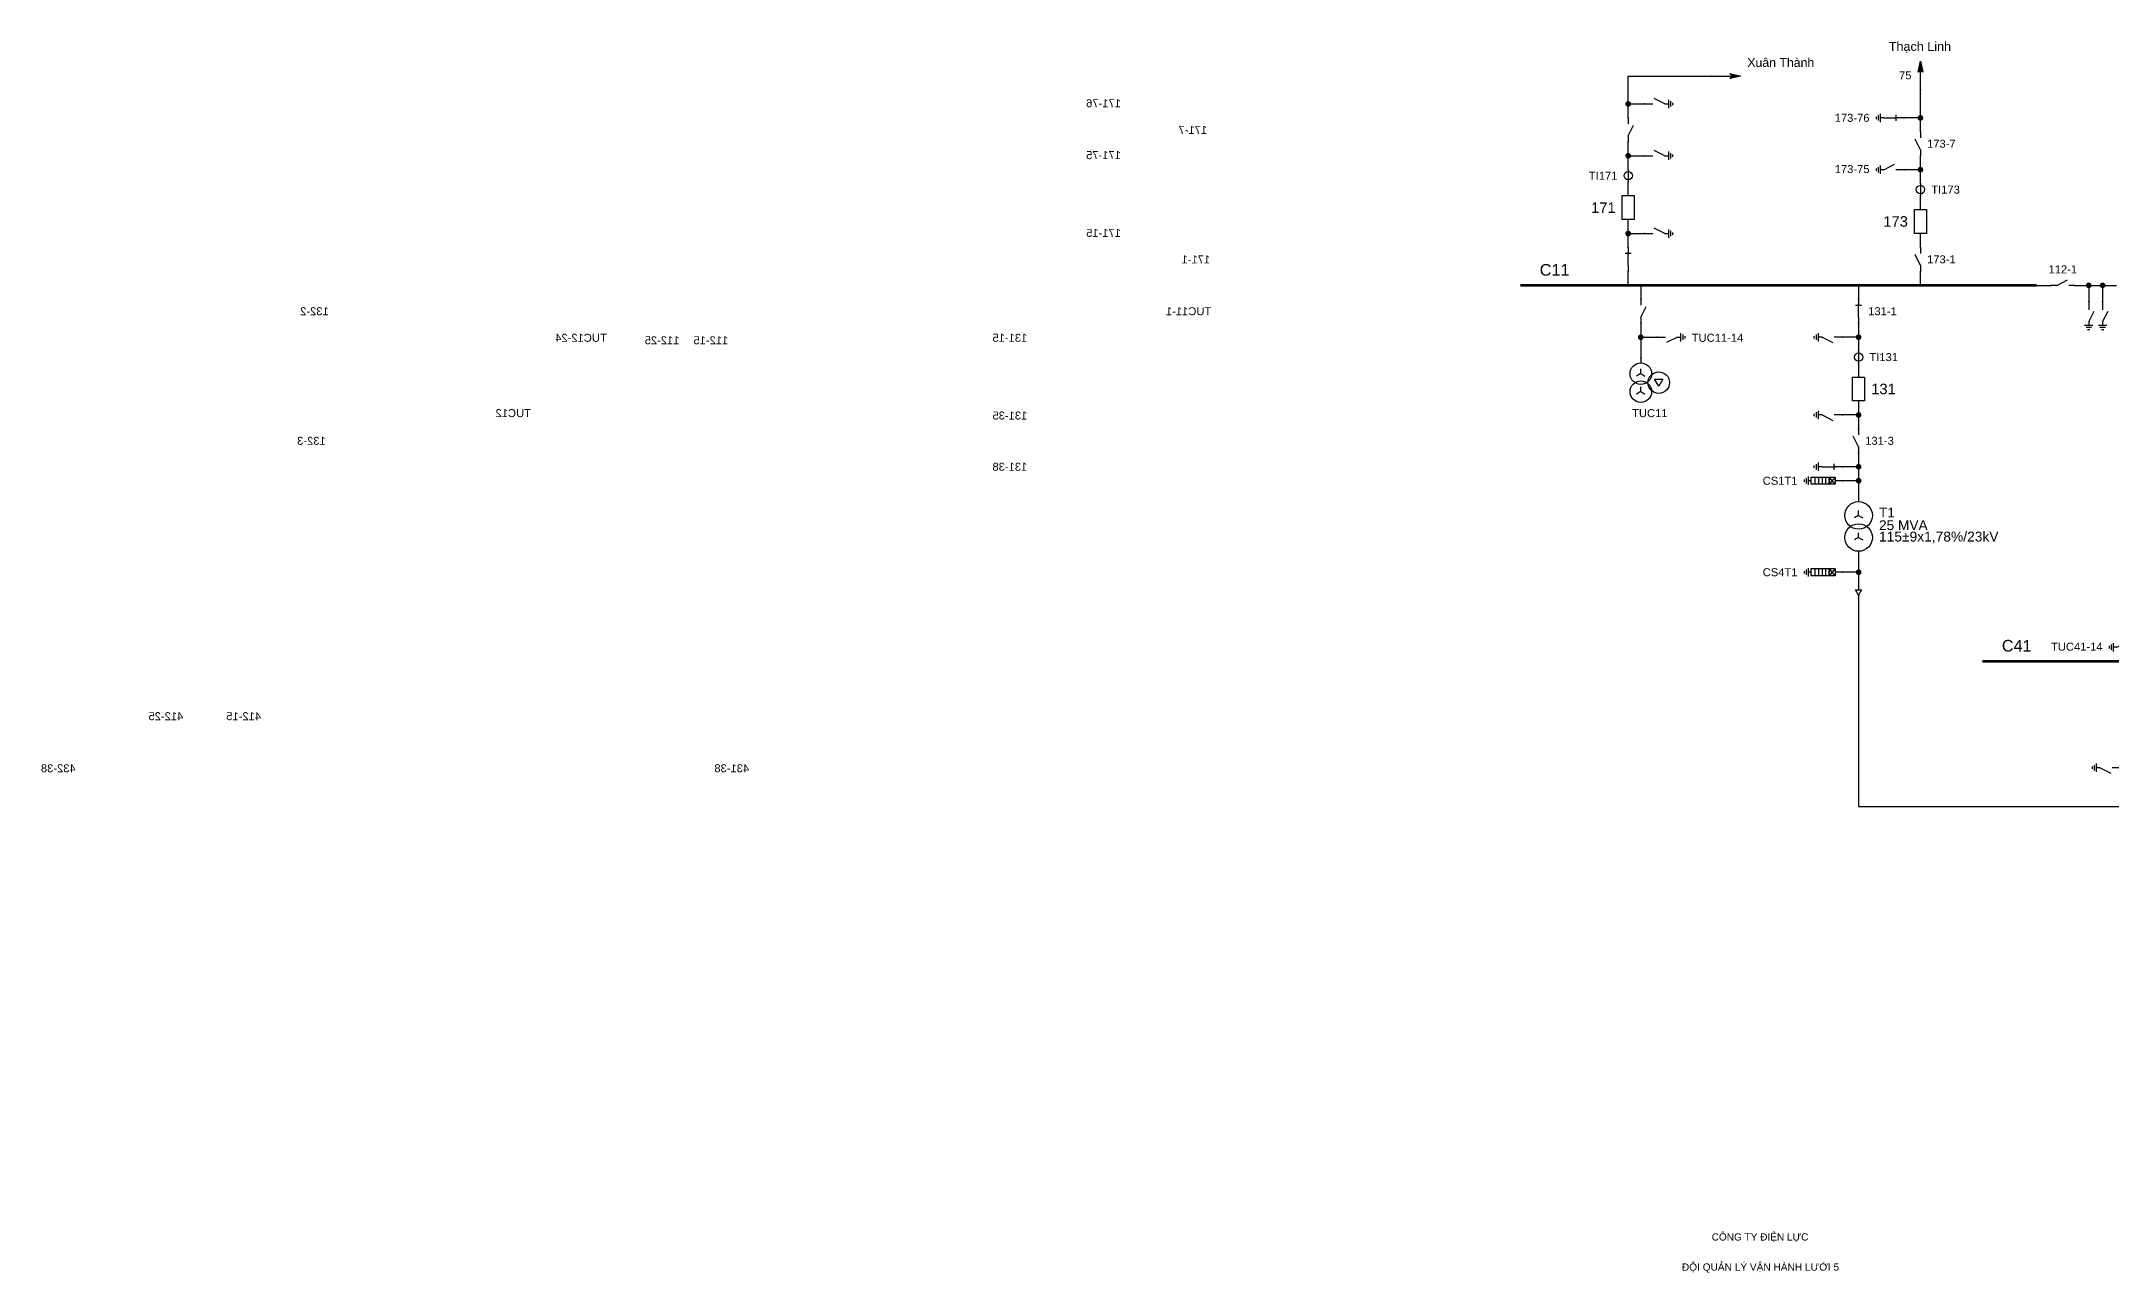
# Model space of a CAD drawing. Header units: millimetres. Extents: x -284 to 397, y 8 to 290.
# Drawn here: x -283.6 to 148.5, y 12.7 to 269.8 of the extents above; entities that cross this region are included whole.
import ezdxf

# ---------------------------------------------------------------- set-up
doc = ezdxf.new("R2010")
doc.units = ezdxf.units.MM
for name, color, linetype, lineweight in [('BUSBAR_110KV', 1, 'Continuous', 50), ('BUSBAR_22KV', 5, 'Continuous', 50), ('HV_110KV', 1, 'Continuous', 25), ('MV_22KV', 5, 'Continuous', 25)]:
    doc.layers.add(name, color=color, linetype=linetype, lineweight=lineweight)
doc.layers.add('SYM_PORTS', color=8, linetype='Continuous', plot=False)
doc.layers.add('TEXT', color=7, linetype='Continuous')
doc.styles.add('SLD_TEXT', font='arial.ttf')

# ---------------------------------------------------------------- blocks, each defined once
blk = doc.blocks.new('SYM_DISCONNECTOR_CLOSED')
at = {"lineweight": 25}
for points in [[(-0.625, 1.25), (0.625, 1.25)], [(0, 2.5), (0, 1.25)], [(0, -1.25), (0, 1.5)], [(0, -1.25), (0, -2.5)]]:
    blk.add_lwpolyline(points, dxfattribs=at)
at = {"layer": 'SYM_PORTS'}
for p in [(0, 2.5), (0, -2.5)]:
    blk.add_point(p, dxfattribs=at)
blk.add_attdef('DEVICE_CODE', (1.625, -0.5), '', height=2)
blk = doc.blocks.new('SYM_EARTHING_SWITCH_OPEN')
at = {"lineweight": 25}
for points in [[(0, -1.25), (-1.125, 1)], [(0, 3), (0, 1.25)], [(-0.875, -2), (0.875, -2)], [(-0.5625, -2.4375), (0.5625, -2.4375)], [(-0.25, -2.875), (0.25, -2.875)], [(0, -1.25), (0, -2)]]:
    blk.add_lwpolyline(points, dxfattribs=at)
at = {"layer": 'SYM_PORTS'}
blk.add_point((0, 3), dxfattribs=at)
blk.add_attdef('DEVICE_CODE', (1.875, 0), '', height=2)
blk = doc.blocks.new('SYM_CIRCUIT_BREAKER')
at = {"lineweight": 25}
blk.add_lwpolyline([(-1.25, 2.5), (1.25, 2.5), (1.25, -2.5), (-1.25, -2.5)], close=True, dxfattribs=at)
at = {"layer": 'SYM_PORTS'}
for p in [(0, 2.5), (0, -2.5)]:
    blk.add_point(p, dxfattribs=at)
blk.add_attdef('DEVICE_CODE', (2.25, -0.5), '', height=2)
at = {"flags": 1}
blk.add_attdef('RATING', (2.25, -3.5), '', height=2, dxfattribs=at)
blk = doc.blocks.new('SYM_CURRENT_TRANSFORMER')
at = {"lineweight": 25}
blk.add_lwpolyline([(0, 1.25), (0, -1.25)], dxfattribs=at)
blk.add_circle((0, 0), 0.875, dxfattribs=at)
at = {"layer": 'SYM_PORTS'}
for p in [(0, 1.25), (0, -1.25)]:
    blk.add_point(p, dxfattribs=at)
blk.add_attdef('DEVICE_CODE', (1.875, -1.75), '', height=2)
at = {"flags": 1}
blk.add_attdef('RATIO', (1.875, -4.75), '', height=2, dxfattribs=at)
blk = doc.blocks.new('SYM_DISCONNECTOR_OPEN')
at = {"lineweight": 25}
for points in [[(0, -1.25), (-1.125, 1)], [(0, 2.5), (0, 1.25)], [(0, -1.25), (0, -2.5)]]:
    blk.add_lwpolyline(points, dxfattribs=at)
at = {"layer": 'SYM_PORTS'}
for p in [(0, 2.5), (0, -2.5)]:
    blk.add_point(p, dxfattribs=at)
blk.add_attdef('DEVICE_CODE', (1, -0.5), '', height=2)
blk = doc.blocks.new('SYM_LINE_FEEDER_ARROW')
blk.add_hatch(color=7).paths.add_polyline_path([(0, -3), (-0.5, -0.75), (0, -1.25), (0.5, -0.75)])
at = {"lineweight": 25}
blk.add_lwpolyline([(0, 3), (0, -1.25)], dxfattribs=at)
blk.add_lwpolyline([(0, -3), (-0.5, -0.75), (0, -1.25), (0.5, -0.75)], close=True, dxfattribs=at)
at = {"layer": 'SYM_PORTS'}
blk.add_point((0, 3), dxfattribs=at)
blk.add_attdef('LINE_NAME', (1.5, 0), '', height=2)
blk = doc.blocks.new('SYM_EARTHING_SWITCH_CLOSED')
at = {"lineweight": 25}
for points in [[(-0.625, 1.25), (0.625, 1.25)], [(0, 3), (0, 1.25)], [(0, -1.25), (0, 1.5)], [(-0.875, -2), (0.875, -2)], [(-0.5625, -2.4375), (0.5625, -2.4375)], [(-0.25, -2.875), (0.25, -2.875)], [(0, -1.25), (0, -2)]]:
    blk.add_lwpolyline(points, dxfattribs=at)
at = {"layer": 'SYM_PORTS'}
blk.add_point((0, 3), dxfattribs=at)
blk.add_attdef('DEVICE_CODE', (1.875, 0), '', height=2)
blk = doc.blocks.new('SYM_VOLTAGE_TRANSFORMER')
at = {"lineweight": 25}
for points in [[(0, 4.625), (0, 3.625)], [(0, 1.375), (-0.8625, 0.875)], [(0, 1.375), (0, 2.375)], [(0, 1.375), (0.8625, 0.875)], [(0, -2.375), (-0.8625, -2.875)], [(0, -2.375), (0, -1.375)], [(0, -2.375), (0.8625, -2.875)]]:
    blk.add_lwpolyline(points, dxfattribs=at)
blk.add_lwpolyline([(2.875, 0.25), (4.625, 0.25), (3.75, -1.25)], close=True, dxfattribs=at)
for centre in [(0, 1.375), (3.75, -0.5), (0, -2.375)]:
    blk.add_circle(centre, 2.25, dxfattribs=at)
at = {"layer": 'SYM_PORTS'}
blk.add_point((0, 4.625), dxfattribs=at)
blk.add_attdef('DEVICE_CODE', (7, 1.625), '', height=2)
at = {"flags": 1}
blk.add_attdef('RATIO', (7, -1.375), '', height=2, dxfattribs=at)
blk = doc.blocks.new('SYM_SURGE_ARRESTER')
at = {"lineweight": 25}
for points in [[(-0.75, 2.5), (0.75, 2.5), (0.75, 1.25), (-0.75, 1.25)], [(-0.75, 1.25), (0.75, 1.25), (0.75, -2.5), (-0.75, -2.5)]]:
    blk.add_lwpolyline(points, close=True, dxfattribs=at)
for points in [[(-0.75, 2.5), (0.75, 1.25)], [(0.75, 2.5), (-0.75, 1.25)], [(-0.75, 0.5), (0.75, 0.5)], [(0, 4), (0, 2.5)], [(-0.875, -3.125), (0.875, -3.125)], [(-0.75, -0.25), (0.75, -0.25)], [(-0.75, -1), (0.75, -1)], [(-0.75, -1.75), (0.75, -1.75)], [(-0.5625, -3.5625), (0.5625, -3.5625)], [(-0.25, -4), (0.25, -4)], [(0, -2.5), (0, -3.125)]]:
    blk.add_lwpolyline(points, dxfattribs=at)
at = {"layer": 'SYM_PORTS'}
blk.add_point((0, 4), dxfattribs=at)
blk.add_attdef('DEVICE_CODE', (1.875, 1), '', height=2)
blk = doc.blocks.new('SYM_TRANSFORMER_2W')
at = {"lineweight": 25}
for points in [[(0, 2.3125), (-0.8625, 1.8125)], [(0, 2.3125), (0, 3.3125)], [(0, 2.3125), (0.8625, 1.8125)], [(0, -2.3125), (-0.8625, -2.8125)], [(0, -2.3125), (0, -1.3125)], [(0, -2.3125), (0.8625, -2.8125)]]:
    blk.add_lwpolyline(points, dxfattribs=at)
for centre in [(0, 2.3125), (0, -2.3125)]:
    blk.add_circle(centre, 2.875, dxfattribs=at)
at = {"layer": 'SYM_PORTS'}
for p in [(0, 5.1875), (0, -5.1875)]:
    blk.add_point(p, dxfattribs=at)
blk.add_attdef('DEVICE_CODE', (3.875, 2.1875), '', height=2)
at = {"flags": 1}
for tag, p in [('POWER', (3.875, -0.8125)), ('VOLTAGE_RATIO', (3.875, -3.8125))]:
    blk.add_attdef(tag, p, '', height=2, dxfattribs=at)
blk = doc.blocks.new('SYM_CABLE_TERMINATION')
at = {"lineweight": 25}
blk.add_lwpolyline([(-0.625, 0.5), (0.625, 0.5), (0, -0.625)], close=True, dxfattribs=at)
for points in [[(0, 1.25), (0, 0.5)], [(0, -0.625), (0, -1.25)]]:
    blk.add_lwpolyline(points, dxfattribs=at)
at = {"layer": 'SYM_PORTS'}
for p in [(0, 1.25), (0, -1.25)]:
    blk.add_point(p, dxfattribs=at)

msp = doc.modelspace()

# ---------------------------------------------------------------- hatches: boundary and pattern name
at = {"layer": 'HV_110KV'}
h = msp.add_hatch(color=7, dxfattribs=at)
edge = h.paths.add_edge_path()
edge.add_arc((47.62, 256.78), 0.6, 0, 360)
h = msp.add_hatch(color=7, dxfattribs=at)
edge = h.paths.add_edge_path()
edge.add_arc((108.61, 253.86), 0.6, 0, 360)
h = msp.add_hatch(color=7, dxfattribs=at)
edge = h.paths.add_edge_path()
edge.add_arc((47.62, 245.95), 0.6, 0, 360)
h = msp.add_hatch(color=7, dxfattribs=at)
edge = h.paths.add_edge_path()
edge.add_arc((108.61, 243.04), 0.6, 0, 360)
h = msp.add_hatch(color=7, dxfattribs=at)
edge = h.paths.add_edge_path()
edge.add_arc((47.62, 229.71), 0.6, 0, 360)
h = msp.add_hatch(color=7, dxfattribs=at)
edge = h.paths.add_edge_path()
edge.add_arc((143.73, 218.89), 0.6, 0, 360)
h = msp.add_hatch(color=7, dxfattribs=at)
edge = h.paths.add_edge_path()
edge.add_arc((146.64, 218.89), 0.6, 0, 360)
h = msp.add_hatch(color=7, dxfattribs=at)
edge = h.paths.add_edge_path()
edge.add_arc((50.24, 208.06), 0.6, 0, 360)
h = msp.add_hatch(color=7, dxfattribs=at)
edge = h.paths.add_edge_path()
edge.add_arc((95.71, 208.06), 0.6, 0, 360)
h = msp.add_hatch(color=7, dxfattribs=at)
edge = h.paths.add_edge_path()
edge.add_arc((95.71, 191.82), 0.6, 0, 360)
h = msp.add_hatch(color=7, dxfattribs=at)
edge = h.paths.add_edge_path()
edge.add_arc((95.71, 181), 0.6, 0, 360)
h = msp.add_hatch(color=7, dxfattribs=at)
edge = h.paths.add_edge_path()
edge.add_arc((95.71, 178.09), 0.6, 0, 360)
at = {"layer": 'MV_22KV'}
h = msp.add_hatch(color=7, dxfattribs=at)
edge = h.paths.add_edge_path()
edge.add_arc((95.71, 158.97), 0.6, 0, 360)

# ---------------------------------------------------------------- linework, layer by layer
at = {"layer": 'BUSBAR_110KV', "const_width": 0.577}
msp.add_lwpolyline([(25.09, 218.89), (132.9, 218.89)], dxfattribs=at)
at = {"layer": 'BUSBAR_22KV', "const_width": 0.577}
msp.add_lwpolyline([(121.54, 140.39), (230.42, 140.39)], dxfattribs=at)
at = {"layer": 'HV_110KV'}
for points in [[(47.62, 256.78), (47.62, 262.6), (65.1, 262.6)], [(108.61, 253.86), (108.61, 259.69)], [(47.62, 253.86), (47.62, 256.78)], [(47.62, 256.78), (51.01, 256.78)], [(108.61, 253.86), (105.23, 253.86)], [(108.61, 250.95), (108.61, 253.86)], [(47.62, 245.95), (47.62, 248.86)], [(47.62, 243.04), (47.62, 245.95)], [(47.62, 245.95), (51.01, 245.95)], [(108.61, 243.04), (105.23, 243.04)], [(108.61, 243.04), (108.61, 245.95)], [(108.61, 240.13), (108.61, 243.04)], [(47.62, 237.63), (47.62, 240.54)], [(108.61, 234.71), (108.61, 237.63)], [(47.62, 229.71), (47.62, 232.63)], [(47.62, 226.8), (47.62, 229.71)], [(47.62, 229.71), (51.01, 229.71)], [(108.61, 226.8), (108.61, 229.71)], [(47.62, 218.89), (47.62, 221.8)], [(108.61, 218.89), (108.61, 221.8)], [(50.24, 218.89), (50.24, 215.97)], [(95.71, 218.89), (95.71, 215.97)], [(132.9, 218.89), (135.82, 218.89)], [(140.82, 218.89), (143.73, 218.89)], [(143.73, 218.89), (143.73, 215.5)], [(143.73, 218.89), (146.64, 218.89)], [(146.64, 218.89), (146.64, 215.5)], [(146.64, 218.89), (149.55, 218.89)], [(50.24, 210.97), (50.24, 208.06)], [(50.24, 208.06), (53.63, 208.06)], [(50.24, 208.06), (50.24, 203.69)], [(95.71, 208.06), (92.32, 208.06)], [(95.71, 210.97), (95.71, 208.06)], [(95.71, 208.06), (95.71, 205.15)], [(95.71, 202.65), (95.71, 199.74)], [(95.71, 194.74), (95.71, 191.82)], [(95.71, 191.82), (92.32, 191.82)], [(95.71, 191.82), (95.71, 188.91)], [(95.71, 183.91), (95.71, 181)], [(95.71, 181), (92.32, 181)], [(95.71, 178.09), (92.32, 178.09)], [(95.71, 181), (95.71, 178.09)], [(95.71, 178.09), (95.71, 173.72)]]:
    msp.add_lwpolyline(points, dxfattribs=at)
at = {"layer": 'MV_22KV'}
for points in [[(95.71, 163.34), (95.71, 158.97)], [(95.71, 158.97), (92.32, 158.97)], [(95.71, 158.97), (95.71, 156.06)], [(95.71, 153.56), (95.71, 150.86), (95.71, 110.04), (153.75, 110.04), (153.75, 112.74)]]:
    msp.add_lwpolyline(points, dxfattribs=at)

# ---------------------------------------------------------------- block references
at = {"layer": 'HV_110KV'}
for p, rotation in [((108.61, 262.69), 180), ((68.1, 262.6), 90)]:
    msp.add_blockref('SYM_LINE_FEEDER_ARROW', p, dxfattribs=dict(at, rotation=rotation))
ref = msp.add_blockref('SYM_EARTHING_SWITCH_OPEN', (54.01, 256.78), dxfattribs=dict(at, xscale=-1, rotation=90))
ref.add_attrib('DEVICE_CODE', '171-76', (58.26, 256.08), dxfattribs={"layer": 'TEXT', "extrusion": (0, 0, -1), "height": 1.67, "style": 'SLD_TEXT'})
ref = msp.add_blockref('SYM_DISCONNECTOR_OPEN', (47.62, 251.36), dxfattribs=dict(at, xscale=-1))
ref.add_attrib('DEVICE_CODE', '171-7', (40.28, 250.52), dxfattribs={"layer": 'TEXT', "extrusion": (0, 0, -1), "height": 1.67, "style": 'SLD_TEXT'})
ref = msp.add_blockref('SYM_EARTHING_SWITCH_CLOSED', (102.23, 253.86), dxfattribs=dict(at, rotation=270))
ref.add_attrib('DEVICE_CODE', '173-76', (90.72, 253.04), dxfattribs={"layer": 'TEXT', "height": 1.67, "style": 'SLD_TEXT'})
ref = msp.add_blockref('SYM_DISCONNECTOR_OPEN', (108.61, 248.45), dxfattribs=at)
ref.add_attrib('DEVICE_CODE', '173-7', (109.99, 247.63), dxfattribs={"layer": 'TEXT', "height": 1.67, "style": 'SLD_TEXT'})
ref = msp.add_blockref('SYM_EARTHING_SWITCH_OPEN', (54.01, 245.95), dxfattribs=dict(at, xscale=-1, rotation=90))
ref.add_attrib('DEVICE_CODE', '171-75', (58.26, 245.25), dxfattribs={"layer": 'TEXT', "extrusion": (0, 0, -1), "height": 1.67, "style": 'SLD_TEXT'})
ref = msp.add_blockref('SYM_CURRENT_TRANSFORMER', (47.62, 241.79), dxfattribs=at)
ref.add_attrib('DEVICE_CODE', 'TI171', (39.41, 240.95), dxfattribs={"layer": 'TEXT', "height": 1.67, "style": 'SLD_TEXT'})
ref = msp.add_blockref('SYM_EARTHING_SWITCH_OPEN', (102.23, 243.04), dxfattribs=dict(at, rotation=270))
ref.add_attrib('DEVICE_CODE', '173-75', (90.72, 242.34), dxfattribs={"layer": 'TEXT', "height": 1.67, "style": 'SLD_TEXT'})
ref = msp.add_blockref('SYM_CURRENT_TRANSFORMER', (108.61, 238.88), dxfattribs=at)
ref.add_attrib('DEVICE_CODE', 'TI173', (110.87, 238.05), dxfattribs={"layer": 'TEXT', "height": 1.67, "style": 'SLD_TEXT'})
ref = msp.add_blockref('SYM_CIRCUIT_BREAKER', (47.62, 235.13), dxfattribs=at)
ref.add_attrib('DEVICE_CODE', '171', (39.87, 234.02), dxfattribs={"layer": 'TEXT', "height": 2.202, "style": 'SLD_TEXT'})
ref = msp.add_blockref('SYM_CIRCUIT_BREAKER', (108.61, 232.21), dxfattribs=at)
ref.add_attrib('DEVICE_CODE', '173', (100.86, 231.13), dxfattribs={"layer": 'TEXT', "height": 2.203, "style": 'SLD_TEXT'})
ref = msp.add_blockref('SYM_EARTHING_SWITCH_OPEN', (54.01, 229.71), dxfattribs=dict(at, xscale=-1, rotation=90))
ref.add_attrib('DEVICE_CODE', '171-15', (58.26, 229.01), dxfattribs={"layer": 'TEXT', "extrusion": (0, 0, -1), "height": 1.67, "style": 'SLD_TEXT'})
ref = msp.add_blockref('SYM_DISCONNECTOR_CLOSED', (47.62, 224.3), dxfattribs=dict(at, xscale=-1))
ref.add_attrib('DEVICE_CODE', '171-1', (39.66, 223.46), dxfattribs={"layer": 'TEXT', "extrusion": (0, 0, -1), "height": 1.67, "style": 'SLD_TEXT'})
ref = msp.add_blockref('SYM_DISCONNECTOR_OPEN', (108.61, 224.3), dxfattribs=at)
ref.add_attrib('DEVICE_CODE', '173-1', (109.99, 223.48), dxfattribs={"layer": 'TEXT', "height": 1.67, "style": 'SLD_TEXT'})
ref = msp.add_blockref('SYM_DISCONNECTOR_OPEN', (138.32, 218.89), dxfattribs=dict(at, rotation=270))
ref.add_attrib('DEVICE_CODE', '112-1', (135.34, 221.39), dxfattribs={"layer": 'TEXT', "height": 1.67, "style": 'SLD_TEXT'})
ref = msp.add_blockref('SYM_DISCONNECTOR_CLOSED', (231.57, 213.47), dxfattribs=dict(at, xscale=-1))
ref.add_attrib('DEVICE_CODE', '132-2', (223.61, 212.65), dxfattribs={"layer": 'TEXT', "extrusion": (0, 0, -1), "height": 1.67, "style": 'SLD_TEXT'})
ref = msp.add_blockref('SYM_EARTHING_SWITCH_OPEN', (146.64, 212.5), dxfattribs=dict(at, xscale=-1))
ref.add_attrib('DEVICE_CODE', '112-25', (150.4, 206.58), dxfattribs={"layer": 'TEXT', "extrusion": (0, 0, -1), "height": 1.67, "style": 'SLD_TEXT'})
ref = msp.add_blockref('SYM_EARTHING_SWITCH_OPEN', (143.73, 212.5), dxfattribs=dict(at, xscale=-1))
ref.add_attrib('DEVICE_CODE', '112-15', (140.22, 206.58), dxfattribs={"layer": 'TEXT', "extrusion": (0, 0, -1), "height": 1.67, "style": 'SLD_TEXT'})
ref = msp.add_blockref('SYM_DISCONNECTOR_OPEN', (50.24, 213.47), dxfattribs=dict(at, xscale=-1))
ref.add_attrib('DEVICE_CODE', 'TUC11-1', (39.41, 212.64), dxfattribs={"layer": 'TEXT', "extrusion": (0, 0, -1), "height": 1.67, "style": 'SLD_TEXT'})
ref = msp.add_blockref('SYM_DISCONNECTOR_CLOSED', (95.71, 213.47), dxfattribs=at)
ref.add_attrib('DEVICE_CODE', '131-1', (97.71, 212.65), dxfattribs={"layer": 'TEXT', "height": 1.67, "style": 'SLD_TEXT'})
ref = msp.add_blockref('SYM_EARTHING_SWITCH_OPEN', (180.59, 208.06), dxfattribs=dict(at, xscale=-1, rotation=270))
ref.add_attrib('DEVICE_CODE', 'TUC12-24', (165.58, 207.1), dxfattribs={"layer": 'TEXT', "extrusion": (0, 0, -1), "height": 1.67, "style": 'SLD_TEXT'})
ref = msp.add_blockref('SYM_EARTHING_SWITCH_OPEN', (89.32, 208.06), dxfattribs=dict(at, xscale=-1, rotation=270))
ref.add_attrib('DEVICE_CODE', '131-15', (77.81, 207.11), dxfattribs={"layer": 'TEXT', "extrusion": (0, 0, -1), "height": 1.67, "style": 'SLD_TEXT'})
ref = msp.add_blockref('SYM_EARTHING_SWITCH_OPEN', (56.63, 208.06), dxfattribs=dict(at, rotation=90))
ref.add_attrib('DEVICE_CODE', 'TUC11-14', (60.88, 207.1), dxfattribs={"layer": 'TEXT', "height": 1.67, "style": 'SLD_TEXT'})
ref = msp.add_blockref('SYM_VOLTAGE_TRANSFORMER', (186.97, 199.07), dxfattribs=dict(at, xscale=-1))
ref.add_attrib('DEVICE_CODE', 'TUC12', (181.4, 191.37), dxfattribs={"layer": 'TEXT', "extrusion": (0, 0, -1), "height": 1.67, "style": 'SLD_TEXT'})
ref = msp.add_blockref('SYM_VOLTAGE_TRANSFORMER', (50.24, 199.07), dxfattribs=at)
ref.add_attrib('DEVICE_CODE', 'TUC11', (48.43, 191.37), dxfattribs={"layer": 'TEXT', "height": 1.67, "style": 'SLD_TEXT'})
ref = msp.add_blockref('SYM_CURRENT_TRANSFORMER', (95.71, 203.9), dxfattribs=at)
ref.add_attrib('DEVICE_CODE', 'TI131', (97.96, 203.07), dxfattribs={"layer": 'TEXT', "height": 1.67, "style": 'SLD_TEXT'})
ref = msp.add_blockref('SYM_CIRCUIT_BREAKER', (95.71, 197.24), dxfattribs=at)
ref.add_attrib('DEVICE_CODE', '131', (98.33, 196.15), dxfattribs={"layer": 'TEXT', "height": 2.203, "style": 'SLD_TEXT'})
ref = msp.add_blockref('SYM_EARTHING_SWITCH_OPEN', (89.32, 191.82), dxfattribs=dict(at, xscale=-1, rotation=270))
ref.add_attrib('DEVICE_CODE', '131-35', (77.81, 190.87), dxfattribs={"layer": 'TEXT', "extrusion": (0, 0, -1), "height": 1.67, "style": 'SLD_TEXT'})
ref = msp.add_blockref('SYM_DISCONNECTOR_OPEN', (231.57, 186.41), dxfattribs=dict(at, xscale=-1))
ref.add_attrib('DEVICE_CODE', '132-3', (224.23, 185.59), dxfattribs={"layer": 'TEXT', "extrusion": (0, 0, -1), "height": 1.67, "style": 'SLD_TEXT'})
ref = msp.add_blockref('SYM_DISCONNECTOR_OPEN', (95.71, 186.41), dxfattribs=at)
ref.add_attrib('DEVICE_CODE', '131-3', (97.08, 185.59), dxfattribs={"layer": 'TEXT', "height": 1.67, "style": 'SLD_TEXT'})
ref = msp.add_blockref('SYM_EARTHING_SWITCH_CLOSED', (89.32, 181), dxfattribs=dict(at, xscale=-1, rotation=270))
ref.add_attrib('DEVICE_CODE', '131-38', (77.81, 180.17), dxfattribs={"layer": 'TEXT', "extrusion": (0, 0, -1), "height": 1.67, "style": 'SLD_TEXT'})
ref = msp.add_blockref('SYM_SURGE_ARRESTER', (88.32, 178.09), dxfattribs=dict(at, rotation=270))
ref.add_attrib('DEVICE_CODE', 'CS1T1', (75.69, 177.25), dxfattribs={"layer": 'TEXT', "height": 1.67, "style": 'SLD_TEXT'})
ref = msp.add_blockref('SYM_TRANSFORMER_2W', (95.71, 168.53), dxfattribs=at)
ref.add_attrib('DEVICE_CODE', 'T1', (99.96, 170.43), dxfattribs={"layer": 'TEXT', "height": 2.027, "style": 'SLD_TEXT'})
at = {"layer": 'MV_22KV'}
ref = msp.add_blockref('SYM_SURGE_ARRESTER', (88.32, 158.97), dxfattribs=dict(at, rotation=270))
ref.add_attrib('DEVICE_CODE', 'CS4T1', (75.69, 158.14), dxfattribs={"layer": 'TEXT', "height": 1.67, "style": 'SLD_TEXT'})
msp.add_blockref('SYM_CABLE_TERMINATION', (95.71, 154.81), dxfattribs=at)
ref = msp.add_blockref('SYM_EARTHING_SWITCH_OPEN', (150.87, 143.3), dxfattribs=dict(at, rotation=270))
ref.add_attrib('DEVICE_CODE', 'TUC41-14', (135.86, 142.59), dxfattribs={"layer": 'TEXT', "height": 1.67, "style": 'SLD_TEXT'})
ref = msp.add_blockref('SYM_EARTHING_SWITCH_OPEN', (257.48, 134), dxfattribs=dict(at, xscale=-1))
ref.add_attrib('DEVICE_CODE', '412-25', (253.98, 128.08), dxfattribs={"layer": 'TEXT', "extrusion": (0, 0, -1), "height": 1.67, "style": 'SLD_TEXT'})
ref = msp.add_blockref('SYM_EARTHING_SWITCH_OPEN', (241.24, 134), dxfattribs=dict(at, xscale=-1))
ref.add_attrib('DEVICE_CODE', '412-15', (237.74, 128.08), dxfattribs={"layer": 'TEXT', "extrusion": (0, 0, -1), "height": 1.67, "style": 'SLD_TEXT'})
ref = msp.add_blockref('SYM_EARTHING_SWITCH_OPEN', (287.93, 118.15), dxfattribs=dict(at, xscale=-1, rotation=270))
ref.add_attrib('DEVICE_CODE', '432-38', (276.42, 117.2), dxfattribs={"layer": 'TEXT', "extrusion": (0, 0, -1), "height": 1.67, "style": 'SLD_TEXT'})
ref = msp.add_blockref('SYM_EARTHING_SWITCH_OPEN', (147.37, 118.15), dxfattribs=dict(at, xscale=-1, rotation=270))
ref.add_attrib('DEVICE_CODE', '431-38', (135.86, 117.2), dxfattribs={"layer": 'TEXT', "extrusion": (0, 0, -1), "height": 1.67, "style": 'SLD_TEXT'})

# ---------------------------------------------------------------- texts
at = {"layer": 'TEXT', "attachment_point": 7, "style": 'SLD_TEXT'}
for s, insert, char_height in [('Thạch Linh', (102, 267.44), 1.882), ('Xuân Thành', (72.48, 264.48), 1.836), ('75', (104.14, 261.88), 1.67), ('C11', (29.15, 220.88), 2.425), ('25 MVA', (99.96, 167.75), 2.044), ('115±9x1,78%/23kV', (99.96, 165.01), 2.061), ('C41', (125.6, 142.38), 2.425), ('CÔNG TY ĐIỆN LỰC', (65.04, 19.07), 1.5002), ('ĐỘI QUẢN LÝ VẬN HÀNH LƯỚI 5', (58.83, 12.7), 1.5107)]:
    msp.add_mtext(s, dxfattribs=dict(at, insert=insert, char_height=char_height))

doc.saveas('drawing.dxf')
